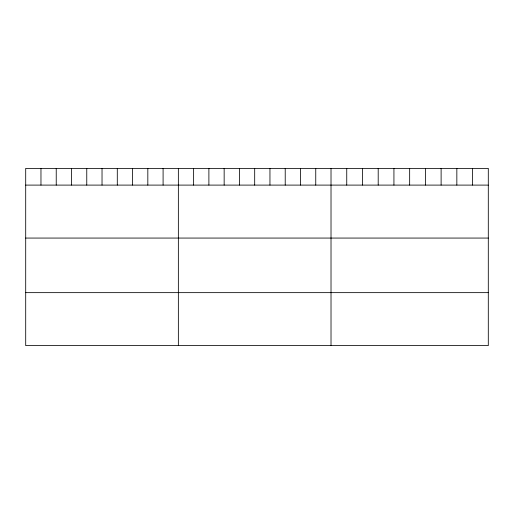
<?xml version="1.0" encoding="UTF-8"?>
<svg xmlns="http://www.w3.org/2000/svg" width="514" height="514" viewBox="0 0 514 514"><rect width="100%" height="100%" fill="white"/><g stroke="black" fill="none" stroke-linecap="round" stroke-linejoin="round"><path stroke-width="0.77" d="M488.3 185.098L488.3 345.614L25.7 345.614L25.7 168.386L488.3 168.386L488.3 185.098L25.7 185.098M25.7 238.066L488.3 238.066M25.7 292.646L488.3 292.646M472.572 168.386L472.572 185.098M456.843 168.386L456.843 185.098M441.115 168.386L441.115 185.098M425.386 168.386L425.386 185.098M409.658 168.386L409.658 185.098M393.93 168.386L393.93 185.098M378.201 168.386L378.201 185.098M362.473 168.386L362.473 185.098M346.744 168.386L346.744 185.098M331.016 168.386L331.016 345.614M315.75 168.386L315.75 185.098M300.484 168.386L300.484 185.098M285.219 168.386L285.219 185.098M269.953 168.386L269.953 185.098M254.687 168.386L254.687 185.098M239.421 168.386L239.421 185.098M224.155 168.386L224.155 185.098M208.89 168.386L208.89 185.098M193.624 168.386L193.624 185.098M178.358 168.386L178.358 345.614M163.092 168.386L163.092 185.098M147.826 168.386L147.826 185.098M132.561 168.386L132.561 185.098M117.295 168.386L117.295 185.098M102.029 168.386L102.029 185.098M86.763 168.386L86.763 185.098M71.497 168.386L71.497 185.098M56.232 168.386L56.232 185.098M40.966 168.386L40.966 185.098"/></g></svg>
